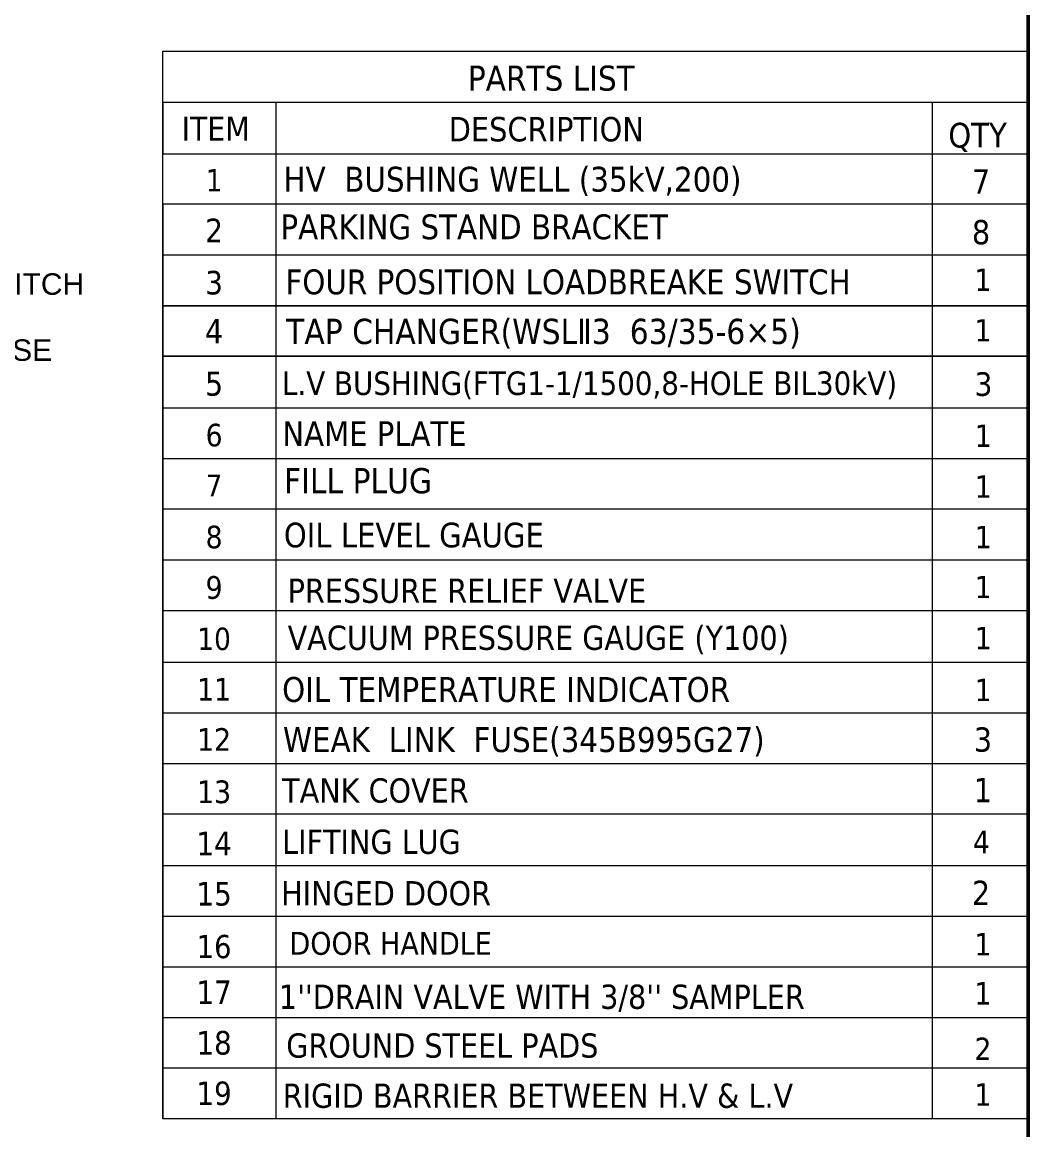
# Model space of a CAD drawing. Header units: inches. Extents: x 198356 to 209798, y -190593 to -183267.
# Drawn here: x 205942 to 208474, y -189061 to -186277 of the extents above; entities that cross this region are included whole.
import ezdxf
from ezdxf.enums import TextEntityAlignment as Align

# ---------------------------------------------------------------- set-up
doc = ezdxf.new("R2010")
doc.units = ezdxf.units.IN
doc.header["$LTSCALE"] = 13
doc.layers.add('1', color=4, linetype='Continuous')
doc.layers.add('2', color=3, linetype='Continuous')
doc.layers.add('铁心', color=3, linetype='Continuous', lineweight=0)
doc.styles.add('Note Text (ANSI)', font='arial.ttf')
doc.styles.add('Tahoma$001', font='tahoma.ttf', dxfattribs={"height": 2.159784})
doc.styles.add('Tahoma_txtstyle_28.05_0_0', font='tahoma.ttf')
doc.styles.add('Tahoma_txtstyle_28.49_0_0', font='tahoma.ttf')
doc.styles.add('Tahoma_txtstyle_28.82_0_0', font='tahoma.ttf')
doc.styles.add('Tahoma_txtstyle_28.87_0_0', font='tahoma.ttf')
doc.styles.add('Tahoma_txtstyle_30.54_0_0', font='tahoma.ttf')

msp = doc.modelspace()

# ---------------------------------------------------------------- linework, layer by layer
at = {"layer": '1', "const_width": 8.634}
msp.add_lwpolyline([(198997.156, -190321.999), (208469.476, -190321.999), (208469.476, -183513.769), (198997.156, -183513.769), (198997.156, -190321.999)], dxfattribs=at)
at = {"layer": '铁心'}
for points in [[(206295.577, -186349.996), (208469.476, -186349.996), (208469.476, -186477.496)], [(206295.577, -189033.332), (206295.577, -186349.996)], [(206295.577, -186477.496), (208469.476, -186477.496), (208469.476, -186607.642)], [(206295.577, -186477.496), (206295.577, -186607.642), (208469.476, -186607.642)], [(206579.676, -186477.496), (206579.676, -186607.642), (206579.676, -186607.642)], [(208228.229, -186477.496), (208228.229, -186607.642), (208228.229, -186607.642)], [(208469.476, -189088.624), (208469.476, -186531.201)], [(206579.676, -186607.642), (206579.676, -187116.588), (206579.676, -187116.588)], [(208228.229, -186607.642), (208228.229, -187116.588), (208228.229, -187116.588)], [(206295.577, -186734.085), (206295.577, -189033.332)], [(208469.476, -186734.614), (206295.577, -186734.614), (206295.577, -186734.614)], [(206579.676, -186734.085), (206579.676, -189033.332)], [(208228.229, -186734.085), (208228.229, -189033.332)], [(208469.476, -186862.115), (206295.577, -186862.115), (206295.577, -186862.115)], [(206295.577, -186989.616), (208469.476, -186989.616), (208469.476, -187116.588)], [(206295.577, -186989.616), (206295.577, -187116.588), (208469.476, -187116.588)], [(208469.476, -186989.616), (206295.577, -186989.616), (206295.577, -186989.616)], [(206295.577, -188013.326), (206295.577, -186989.616), (206295.577, -186989.616)], [(208469.476, -187116.588), (206295.577, -187116.588), (206295.577, -187116.588)], [(208469.476, -187246.734), (206295.577, -187246.734), (206295.577, -187246.734)], [(208469.476, -187246.734), (206295.577, -187246.734), (206295.577, -187246.734)], [(208469.476, -187374.234), (206295.577, -187374.234), (206295.577, -187374.234)], [(208469.476, -187374.234), (206295.577, -187374.234), (206295.577, -187374.234)], [(208469.476, -187374.234), (206295.577, -187374.234), (206295.577, -187374.234)], [(208469.476, -187374.234), (206295.577, -187374.234), (206295.577, -187374.234)], [(208469.476, -187501.206), (206295.577, -187501.206), (206295.577, -187501.206)], [(208469.476, -187501.206), (206295.577, -187501.206)], [(208469.476, -187628.707), (206295.577, -187628.707), (206295.577, -187628.707)], [(208469.476, -187628.707), (206295.577, -187628.707), (206295.577, -187628.707)], [(208469.476, -187756.208), (206295.577, -187756.208), (206295.577, -187756.208)], [(206295.577, -187885.296), (206295.577, -189033.332)], [(206295.577, -189033.332), (206295.577, -187885.296), (208469.476, -187885.296)], [(206579.676, -187885.296), (206579.676, -189033.332)], [(208228.229, -187885.296), (208228.229, -189033.332)], [(208469.476, -188013.326), (206295.577, -188013.326), (206295.577, -188013.326)], [(208469.476, -188140.826), (206295.577, -188140.826), (206295.577, -188140.826)], [(208469.476, -188267.798), (206295.577, -188267.798)], [(208469.476, -188397.415), (206295.577, -188397.415)], [(208469.476, -188524.916), (206295.577, -188524.916)], [(208469.476, -188652.417), (206295.577, -188652.417)], [(208469.476, -188779.389), (206295.577, -188779.389)], [(208469.476, -188906.36), (206295.577, -188906.36)], [(208469.476, -189033.332), (206295.577, -189033.332)]]:
    msp.add_lwpolyline(points, dxfattribs=at)

# ---------------------------------------------------------------- texts
at = {"layer": '2', "linetype": 'Continuous', "style": 'Note Text (ANSI)'}
msp.add_text('WEAK  LINK  FUSE', height=54, dxfattribs=at).set_placement((206017.23, -187128.034), align=Align.RIGHT)
at = {"layer": '2', "linetype": 'Continuous', "insert": (205422.992, -186908.038), "char_height": 54, "width": 19116.13233, "attachment_point": 1, "style": 'Note Text (ANSI)'}
msp.add_mtext('4 POS. LB SWITCH', dxfattribs=at)
at = {"layer": '铁心'}
for s, height, style, p in [('PARTS LIST', 62.952, 'Tahoma$001', (207061.935, -186448.928)), ('ITEM', 60.4352, 'Tahoma$001', (206342.662, -186574.841)), ('DESCRIPTION', 61.4016, 'Tahoma$001', (207013.703, -186576.429)), ('QTY', 62.0327, 'Tahoma$001', (208268.966, -186591.771)), ('1', 56.282, 'Tahoma$001', (206403.006, -186702.342)), ('HV  BUSHING WELL (35kV,200) ', 62.4904, 'Tahoma$001', (206598.626, -186702.753)), ('7', 60.992, 'Tahoma$001', (208328.322, -186707.577)), ('PARKING STAND BRACKET', 62.4904, 'Tahoma$001', (206590.877, -186822.43)), ('2', 59.358, 'Tahoma$001', (206401.852, -186829.843)), ('8', 60.992, 'Tahoma$001', (208328.322, -186835.077)), ('3', 59.071, 'Tahoma$001', (206401.959, -186961.047)), ('FOUR POSITION LOADBREAKE SWITCH', 62.4904, 'Tahoma$001', (206603.407, -186960.721)), ('1', 55.902, 'Tahoma$001', (208334.956, -186952.279)), ('4', 61.153, 'Tahoma$001', (206401.178, -187084.316)), ('TAP CHANGER(WSLⅡ3  63/35-6×5)', 63.4362, 'Tahoma$001', (206605.277, -187085.712)), ('1', 55.902, 'Tahoma$001', (208334.956, -187079.25)), ('5', 60.443, 'Tahoma$001', (206401.444, -187215.52)), ('L.V BUSHING(FTG1-1/1500,8-HOLE BIL30kV)', 59.0405, 'Tahoma$001', (206594.704, -187213.845)), ('3', 59.279, 'Tahoma$001', (208335.097, -187216.049)), ('6', 56.813, 'Tahoma$001', (206402.807, -187343.021)), ('NAME PLATE', 61.9831, 'Tahoma$001', (206595.677, -187341.698)), ('1', 56.282, 'Tahoma$001', (208335.626, -187344.343)), ('FILL PLUG', 63.4362, 'Tahoma$001', (206599.851, -187461.04)), ('7', 55.159, 'Tahoma$001', (206403.428, -187468.934)), ('1', 56.282, 'Tahoma$001', (208335.626, -187472.109)), ('8', 56.579, 'Tahoma$001', (206402.895, -187599.08)), ('OIL LEVEL GAUGE', 61.98309, 'Tahoma$001', (206599.422, -187596.874)), ('1', 56.282, 'Tahoma$001', (208335.626, -187599.08)), ('9', 57.215, 'Tahoma$001', (206402.656, -187726.317)), ('PRESSURE RELIEF VALVE', 60.99226, 'Tahoma$001', (206609.028, -187736.297)), ('1', 55.902, 'Tahoma$001', (208335.626, -187724.465)), ('VACUUM PRESSURE GAUGE (Y100)', 60.99226, 'Tahoma$001', (206609.028, -187854.499)), ('1', 56.282, 'Tahoma$001', (208335.626, -187853.024)), ('10', 56.2955, 'Tahoma$001', (206381.867, -187854.875)), ('11', 57.0667, 'Tahoma$001', (206381.288, -187982.376)), ('OIL TEMPERATURE INDICATOR', 62.58065, 'Tahoma_txtstyle_30.54_0_0', (206595.07, -187985.341)), ('1', 55.902, 'Tahoma$001', (208335.626, -187983.17)), ('WEAK  LINK  FUSE(345B995G27)', 62.58065, 'Tahoma_txtstyle_30.54_0_0', (206597.226, -188111.322)), ('12', 56.9844, 'Tahoma$001', (206381.35, -188108.29)), ('3', 60.992, 'Tahoma$001', (208333.092, -188110.415)), ('13', 56.9657, 'Tahoma$001', (206381.364, -188239.759)), ('TANK COVER', 60.9923, 'Tahoma$001', (206595.201, -188238.413)), ('1', 60.992, 'Tahoma$001', (208333.092, -188237.387)), ('14', 59.1655, 'Tahoma_txtstyle_28.87_0_0', (206379.712, -188370.746)), ('LIFTING LUG', 60.99226, 'Tahoma$001', (206595.201, -188367.271)), ('4', 56.282, 'Tahoma$001', (208330.89, -188365.672)), ('HINGED DOOR', 60.99226, 'Tahoma$001', (206592.634, -188496.749)), ('2', 60.992, 'Tahoma$001', (208328.295, -188495.722)), ('15', 59.1655, 'Tahoma_txtstyle_28.87_0_0', (206379.712, -188497.093)), ('16', 58.3833, 'Tahoma_txtstyle_28.49_0_0', (206380.299, -188629.371)), ('DOOR HANDLE', 57.47444, 'Tahoma_txtstyle_28.05_0_0', (206613.577, -188620.976)), ('1', 56.282, 'Tahoma$001', (208334.875, -188622.561)), ('17', 59.0707, 'Tahoma_txtstyle_28.82_0_0', (206379.783, -188744.645)), ("1''DRAIN VALVE WITH 3/8'' SAMPLER ", 60.99226, 'Tahoma$001', (206586.988, -188756.904)), ('1', 56.467, 'Tahoma$001', (208334.836, -188746.039)), ('18', 59.0707, 'Tahoma_txtstyle_28.82_0_0', (206379.783, -188871.617)), ('GROUND STEEL PADS', 60.99226, 'Tahoma$001', (206605.435, -188879.508)), ('2', 56.282, 'Tahoma$001', (208334.875, -188885.479)), ('19', 59.0707, 'Tahoma_txtstyle_28.82_0_0', (206379.783, -188998.588)), ('RIGID BARRIER BETWEEN H.V & L.V', 60.99226, 'Tahoma$001', (206596.7, -189005.643)), ('1', 56.467, 'Tahoma$001', (208334.836, -189000.511))]:
    msp.add_text(s, height=height, dxfattribs=dict(at, style=style)).set_placement(p)

doc.saveas('drawing.dxf')
